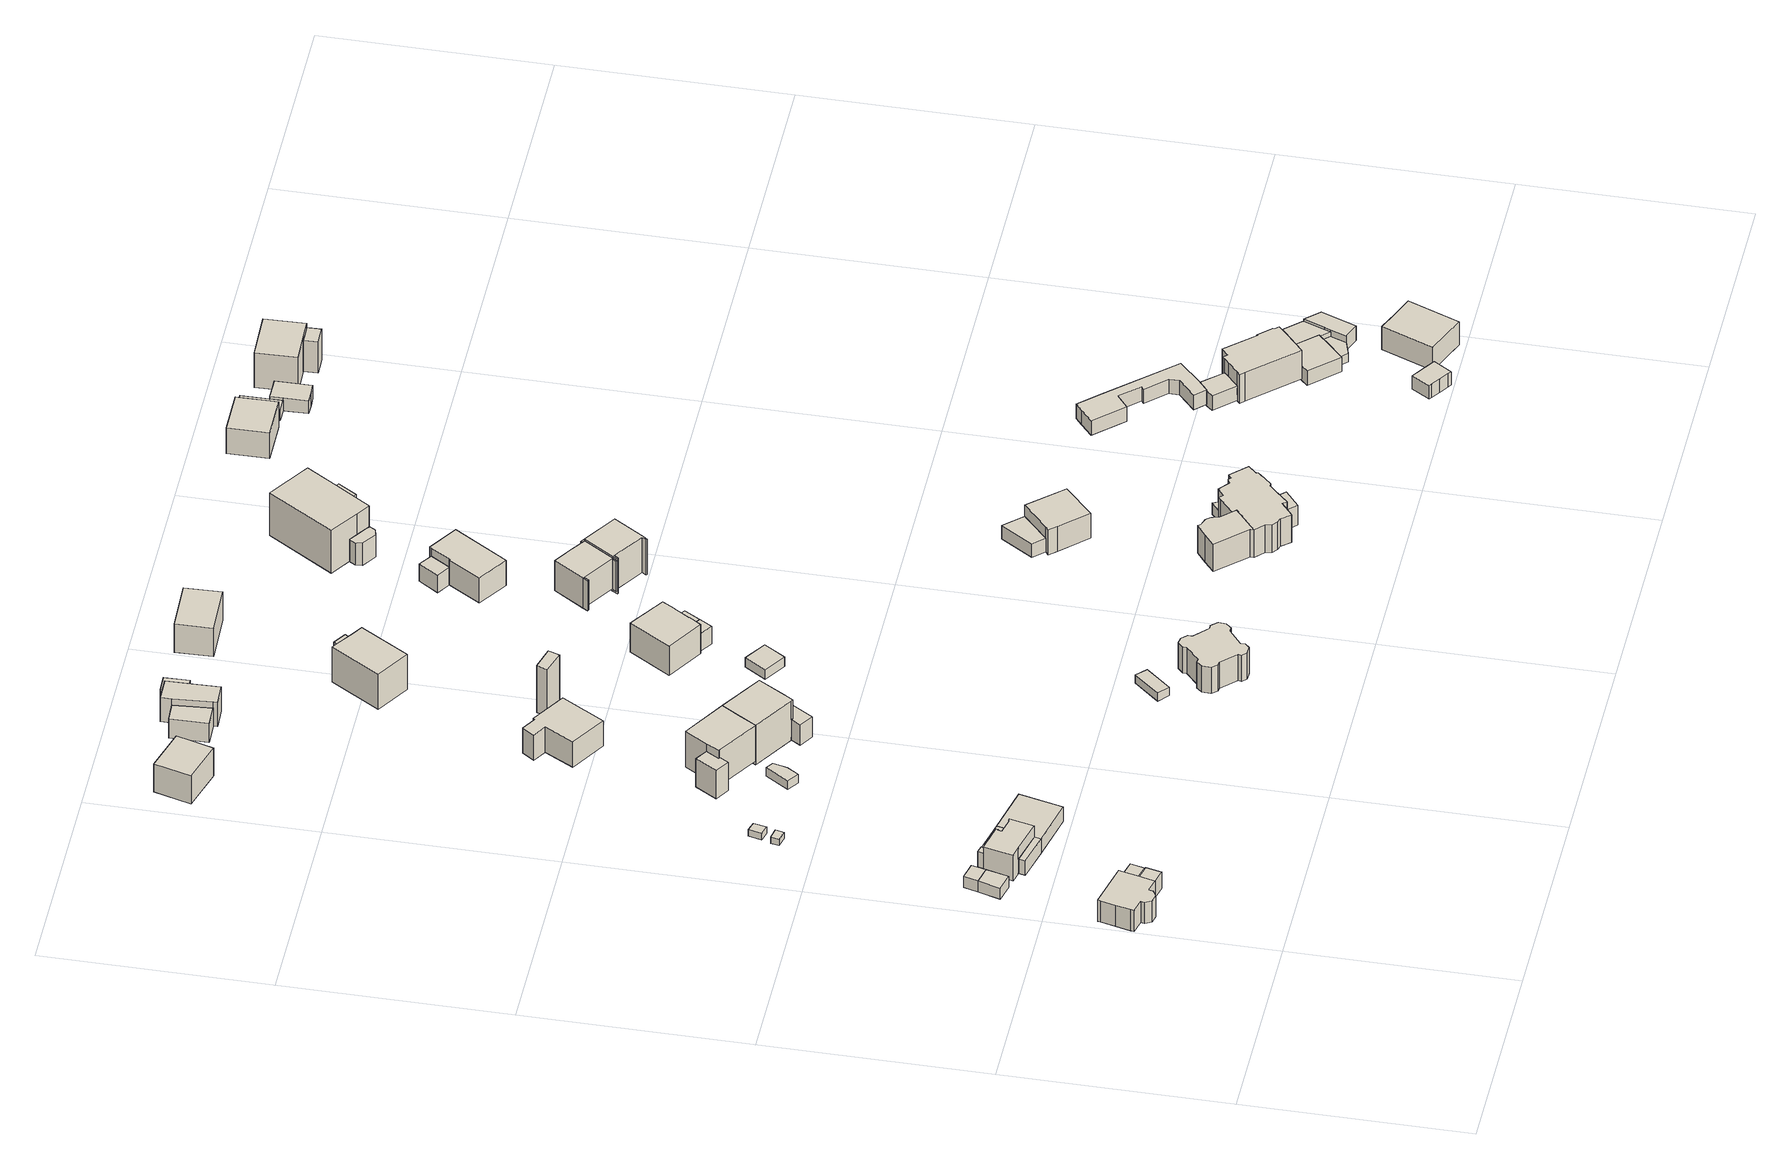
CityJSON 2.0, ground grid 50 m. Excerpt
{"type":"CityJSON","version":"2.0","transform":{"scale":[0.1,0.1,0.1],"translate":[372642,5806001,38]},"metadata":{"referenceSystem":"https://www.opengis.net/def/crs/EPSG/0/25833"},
"CityObjects":{
"building1":{"type":"Building","attributes":{"Gemeindeschluessel":"11000006","function":"31001_1010"},"address":[{"country":"Germany","locality":"Berlin","thoroughfareNumber":"39","thoroughfareName":"Teltower Straße"}],"children":["building1-1","building1-2"]},
"building1-1":{"type":"BuildingPart","attributes":{"BezugspunktDach":"2200","measuredHeight":8.78,"storeysAboveGround":1},"parents":["building1"],"geometry":[{"type":"MultiSurface","lod":"1","boundaries":[[[0,1,2,3,4,5,6,7,8,9,10,11,12,13,14,15]],[[16,17,18,19,20,21,22,23,24,25,26,27,28,29,30,31]],[[16,31,15,14]],[[17,16,14,13]],[[18,17,13,12]],[[19,18,12,11]],[[20,19,11,10]],[[21,20,10,9]],[[32,33,9,8]],[[23,22,8,7]],[[24,23,7,6]],[[25,24,6,5]],[[26,25,5,4]],[[27,26,4,3]],[[28,27,3,2]],[[29,28,2,1]],[[30,29,1,0]],[[31,30,0,15]],[[22,21,33,32]]]}]},
"building1-2":{"type":"BuildingPart","attributes":{"BezugspunktDach":"2200","measuredHeight":4.52,"storeysAboveGround":1},"parents":["building1"],"geometry":[{"type":"Solid","lod":"1","boundaries":[[[[34,35,33,32]],[[21,36,37,22]],[[36,21,33,35]],[[37,36,35,34]],[[22,37,34,32]],[[32,33,21,22]]]]}]},
"building2":{"type":"Building","attributes":{"Gemeindeschluessel":"11000006","BezugspunktDach":"2200","function":"51009_1610","measuredHeight":5.19,"storeysAboveGround":0},"address":[{"country":"Germany","locality":"Berlin"}],"geometry":[{"type":"Solid","lod":"1","boundaries":[[[[38,39,40,41,42]],[[43,44,45,46,47]],[[43,47,42,41]],[[44,43,41,40]],[[45,44,40,39]],[[46,45,39,38]],[[47,46,38,42]]]]}]},
"building3":{"type":"Building","attributes":{"Gemeindeschluessel":"11000006","BezugspunktDach":"2200","function":"51009_1610","measuredHeight":2.96,"storeysAboveGround":0},"address":[{"country":"Germany","locality":"Berlin"}],"geometry":[{"type":"Solid","lod":"1","boundaries":[[[[48,49,50,51]],[[52,53,54,55]],[[52,55,51,50]],[[53,52,50,49]],[[54,53,49,48]],[[55,54,48,51]]]]}]},
"building4":{"type":"Building","attributes":{"Gemeindeschluessel":"11000006","BezugspunktDach":"2200","function":"31001_2460","measuredHeight":2.93,"storeysAboveGround":1},"address":[{"country":"Germany","locality":"Berlin","thoroughfareNumber":"35 (1)","thoroughfareName":"Teltower Straße"}],"geometry":[{"type":"Solid","lod":"1","boundaries":[[[[49,56,57,50]],[[58,59,53,52]],[[58,52,50,57]],[[59,58,57,56]],[[53,59,56,49]],[[52,53,49,50]]]]}]},
"building5":{"type":"Building","attributes":{"Gemeindeschluessel":"11000006","BezugspunktDach":"2200","function":"51009_1610","measuredHeight":3.97,"storeysAboveGround":0},"address":[{"country":"Germany","locality":"Berlin"}],"geometry":[{"type":"Solid","lod":"1","boundaries":[[[[60,61,62,63]],[[64,65,66,67]],[[64,67,63,62]],[[65,64,62,61]],[[66,65,61,60]],[[67,66,60,63]]]]}]},
"building6":{"type":"Building","attributes":{"Gemeindeschluessel":"11000006","function":"31001_1010"},"address":[{"country":"Germany","locality":"Berlin","thoroughfareNumber":"35, 37","thoroughfareName":"Teltower Straße"}],"children":["building6-1","building6-2","building6-3","building6-4"]},
"building6-1":{"type":"BuildingPart","attributes":{"BezugspunktDach":"2200","measuredHeight":6.76,"storeysAboveGround":2},"parents":["building6"],"geometry":[{"type":"MultiSurface","lod":"1","boundaries":[[[68,69,70,71,72,73,74,75,76,77,78,79,80]],[[81,82,83,84,85,86,87,88,89,90,91,92,93]],[[81,93,80,79]],[[82,81,79,78]],[[83,82,78,77]],[[94,95,96,77,76]],[[84,83,97,66,98]],[[85,84,95,76,75],[98,99,100,95]],[[101,100,102,75,74]],[[86,85,99,103]],[[104,101,74,73]],[[87,86,105,103,106]],[[88,87,104,73,72],[106,107,108,104]],[[109,110,108,72,71]],[[89,88,111,107,109]],[[112,110,71,70]],[[90,89,109,113]],[[114,112,70,69]],[[91,90,113,115]],[[116,114,115,117,92,91,69,68]],[[93,92,68,80]],[[98,66,97,96,95,94]],[[100,99,98,95]],[[103,99,102,100,101]],[[106,103,105,101,104]],[[108,107,106,104]],[[107,111,108,110,109]],[[113,109,110,112]],[[115,113,112,114]],[[117,115,114,116]]]}]},
"building6-2":{"type":"BuildingPart","attributes":{"BezugspunktDach":"2200","measuredHeight":3.78,"storeysAboveGround":2},"parents":["building6"],"geometry":[{"type":"Solid","lod":"1","boundaries":[[[[118,114,116,119]],[[117,115,120,121]],[[117,121,119,116]],[[121,120,118,119]],[[117,116,114,115]],[[120,115,114,118]]]]}]},
"building6-3":{"type":"BuildingPart","attributes":{"BezugspunktDach":"2200","measuredHeight":3.78,"storeysAboveGround":2},"parents":["building6"],"geometry":[{"type":"MultiSurface","lod":"1","boundaries":[[[95,100,101,104,108,110,112,122,123,96]],[[65,124,113,109,107,106,103,99,98,66]],[[65,66,96,123]],[[124,65,123,122]],[[124,122,112,113]],[[109,113,112,110]],[[109,110,108,107]],[[106,107,125,108,104]],[[103,106,104,101]],[[99,103,126,101,100]],[[98,99,100,95]],[[66,98,95,96]]]}]},
"building6-4":{"type":"BuildingPart","attributes":{"BezugspunktDach":"2200","measuredHeight":3.78,"storeysAboveGround":2},"parents":["building6"],"geometry":[{"type":"Solid","lod":"1","boundaries":[[[[127,128,122,112,114,118]],[[115,113,124,129,130,120]],[[129,124,122,128]],[[130,129,128,127]],[[120,130,127,118]],[[118,114,115,120]],[[113,115,114,112]],[[113,112,122,124]]]]}]},
"building7":{"type":"Building","attributes":{"Gemeindeschluessel":"11000006","BezugspunktDach":"2200","function":"31001_1000","measuredHeight":1.67,"storeysAboveGround":1},"address":[{"country":"Germany","locality":"Berlin","thoroughfareNumber":"15 (2)","thoroughfareName":"Teltower Straße"}],"geometry":[{"type":"Solid","lod":"1","boundaries":[[[[131,132,133,134]],[[135,136,137,138]],[[135,138,134,133]],[[136,135,133,132]],[[137,136,132,131]],[[138,137,131,134]]]]}]},
"building8":{"type":"Building","attributes":{"Gemeindeschluessel":"11000006","BezugspunktDach":"2200","function":"51009_1610","measuredHeight":1.69,"storeysAboveGround":0},"address":[{"country":"Germany","locality":"Berlin"}],"geometry":[{"type":"Solid","lod":"1","boundaries":[[[[139,140,141,142]],[[143,144,145,146]],[[143,146,142,141]],[[144,143,141,140]],[[145,144,140,139]],[[146,145,139,142]]]]}]},
"building9":{"type":"Building","attributes":{"Gemeindeschluessel":"11000006","BezugspunktDach":"2200","function":"31001_1000","measuredHeight":2.32,"storeysAboveGround":1},"address":[{"country":"Germany","locality":"Berlin","thoroughfareNumber":"15 (1)","thoroughfareName":"Teltower Straße"}],"geometry":[{"type":"Solid","lod":"1","boundaries":[[[[147,148,149,150,151]],[[152,153,154,155,156]],[[152,156,151,150]],[[153,152,150,149]],[[154,153,149,148]],[[155,154,148,147]],[[156,155,147,151]]]]}]},
"building10":{"type":"Building","attributes":{"Gemeindeschluessel":"11000006","function":"31001_1010"},"address":[{"country":"Germany","locality":"Berlin","thoroughfareNumber":"15","thoroughfareName":"Teltower Straße"}],"children":["building10-1","building10-2"]},
"building10-1":{"type":"BuildingPart","attributes":{"BezugspunktDach":"2200","measuredHeight":11.55,"storeysAboveGround":2},"parents":["building10"],"geometry":[{"type":"MultiSurface","lod":"1","boundaries":[[[157,158,159,160,161,162,163]],[[164,165,166,167,168,169,170]],[[164,171,172,163,162]],[[165,164,162,161]],[[166,165,161,160]],[[167,166,160,159]],[[168,167,159,158]],[[169,168,158,157]],[[173,172,174,157,163]],[[170,172,171,164]],[[170,169,174,172,173]]]}]},
"building10-2":{"type":"BuildingPart","attributes":{"BezugspunktDach":"2200","measuredHeight":7.51,"storeysAboveGround":2},"parents":["building10"],"geometry":[{"type":"Solid","lod":"1","boundaries":[[[[175,174,172,171,176,177]],[[178,164,170,169,179,180]],[[178,180,177,176]],[[164,178,176,171]],[[179,169,174,175]],[[180,179,175,177]],[[164,171,172,170]],[[169,170,172,174]]]]}]},
"building11":{"type":"Building","attributes":{"Gemeindeschluessel":"11000006","BezugspunktDach":"2200","function":"31001_1010","measuredHeight":8.46,"storeysAboveGround":2},"address":[{"country":"Germany","locality":"Berlin","thoroughfareNumber":"139","thoroughfareName":"Stahnsdorfer Straße"}],"geometry":[{"type":"Solid","lod":"1","boundaries":[[[[181,182,183,184]],[[185,186,187,188]],[[185,188,184,183]],[[186,185,183,182]],[[187,186,182,181]],[[188,187,181,184]]]]}]},
"building12":{"type":"Building","attributes":{"Gemeindeschluessel":"11000006","function":"31001_1010"},"address":[{"country":"Germany","locality":"Berlin","thoroughfareNumber":"13","thoroughfareName":"Teltower Straße"}],"children":["building12-1","building12-2"]},
"building12-1":{"type":"BuildingPart","attributes":{"BezugspunktDach":"2200","measuredHeight":12.81,"storeysAboveGround":2},"parents":["building12"],"geometry":[{"type":"MultiSurface","lod":"1","boundaries":[[[189,190,191,192,160,158]],[[193,194,195,196,197,198]],[[193,198,158,160]],[[194,193,160,192]],[[195,194,192,191]],[[196,195,199,191,190],[200,201,202,199]],[[203,202,201,204,205,197,196,190,189]],[[198,197,189,158]],[[202,201,200,199]],[[205,204,201,202,203]]]}]},
"building12-2":{"type":"BuildingPart","attributes":{"BezugspunktDach":"2200","measuredHeight":5.38,"storeysAboveGround":2},"parents":["building12"],"geometry":[{"type":"MultiSurface","lod":"1","boundaries":[[[206,207,199,202,203,208]],[[204,201,200,209,210,211]],[[204,211,208,203]],[[209,200,199,207]],[[210,209,207,206]],[[211,210,206,208]],[[201,204,203,202]],[[201,212,202,199,200]]]}]},
"building13":{"type":"Building","attributes":{"Gemeindeschluessel":"11000006","BezugspunktDach":"2200","function":"31001_1010","measuredHeight":6.72,"storeysAboveGround":1},"address":[{"country":"Germany","locality":"Berlin","thoroughfareNumber":"8","thoroughfareName":"Teltower Straße"}],"geometry":[{"type":"Solid","lod":"1","boundaries":[[[[213,214,215,216,217,218,219,220]],[[221,222,223,224,225,226,227,228]],[[221,228,220,219]],[[222,221,219,218]],[[223,222,218,217]],[[224,223,217,216]],[[225,224,216,215]],[[226,225,215,214]],[[227,226,214,213]],[[228,227,213,220]]]]}]},
"building14":{"type":"Building","attributes":{"Gemeindeschluessel":"11000006","BezugspunktDach":"2200","function":"31001_2463","measuredHeight":2.12,"storeysAboveGround":1},"address":[{"country":"Germany","locality":"Berlin","thoroughfareNumber":"15 (1)","thoroughfareName":"Bernhard-Beyer-Straße"}],"geometry":[{"type":"Solid","lod":"1","boundaries":[[[[229,230,231,232]],[[233,234,235,236]],[[233,236,232,231]],[[234,233,231,230]],[[235,234,230,229]],[[236,235,229,232]]]]}]},
"building15":{"type":"Building","attributes":{"Gemeindeschluessel":"11000006","BezugspunktDach":"2200","function":"31001_1010","measuredHeight":6.85,"storeysAboveGround":1},"address":[{"country":"Germany","locality":"Berlin","thoroughfareNumber":"15","thoroughfareName":"Bernhard-Beyer-Straße"}],"geometry":[{"type":"Solid","lod":"1","boundaries":[[[[237,238,239,240,241,242,243,244,245,246,247,248,249,250,251,252,253,254,255,256,257,258,259,260]],[[261,262,263,264,265,266,267,268,269,270,271,272,273,274,275,276,277,278,279,280,281,282,283,284]],[[261,284,260,259]],[[262,261,259,258]],[[263,262,258,257]],[[264,263,257,256]],[[265,264,256,255]],[[266,265,255,254]],[[267,266,254,253]],[[268,267,253,252]],[[269,268,252,251]],[[270,269,251,250]],[[271,270,250,249]],[[272,271,249,248]],[[273,272,248,247]],[[274,273,247,246]],[[275,274,246,245]],[[276,275,245,244]],[[277,276,244,243]],[[278,277,243,242]],[[279,278,242,241]],[[280,279,241,240]],[[281,280,240,239]],[[282,281,239,238]],[[283,282,238,237]],[[284,283,237,260]]]]}]},
"building16":{"type":"Building","attributes":{"Gemeindeschluessel":"11000006","BezugspunktDach":"2200","function":"31001_2463","measuredHeight":12.44,"storeysAboveGround":1},"address":[{"country":"Germany","locality":"Berlin","thoroughfareNumber":"8 (1)","thoroughfareName":"Teltower Straße"}],"geometry":[{"type":"Solid","lod":"1","boundaries":[[[[285,286,287,288]],[[289,290,291,292]],[[289,292,288,287]],[[290,289,287,286]],[[291,290,286,285]],[[292,291,285,288]]]]}]},
"building17":{"type":"Building","attributes":{"Gemeindeschluessel":"11000006","function":"31001_1010"},"address":[{"country":"Germany","locality":"Berlin","thoroughfareNumber":"143","thoroughfareName":"Stahnsdorfer Straße"}],"children":["building17-1","building17-2"]},
"building17-1":{"type":"BuildingPart","attributes":{"BezugspunktDach":"2200","measuredHeight":6.95,"storeysAboveGround":2},"parents":["building17"],"geometry":[{"type":"MultiSurface","lod":"1","boundaries":[[[293,294,295,296,297,298,299]],[[300,301,302,303,304,305,306]],[[300,306,299,298]],[[301,300,298,297]],[[302,301,297,296]],[[303,302,296,295]],[[304,303,295,294]],[[305,307,308,309,294,293]],[[306,305,293,299]],[[304,309,308,307,305]]]}]},
"building17-2":{"type":"BuildingPart","attributes":{"BezugspunktDach":"2200","measuredHeight":5.85,"storeysAboveGround":2},"parents":["building17"],"geometry":[{"type":"MultiSurface","lod":"1","boundaries":[[[310,308,307,311]],[[312,313,314,315]],[[312,315,311,307]],[[313,312,316,305,304,308]],[[314,313,308,310]],[[315,314,310,311]],[[307,308,304,305,316]]]}]},
"building18":{"type":"Building","attributes":{"Gemeindeschluessel":"11000006","BezugspunktDach":"2200","function":"31001_2463","measuredHeight":2.5,"storeysAboveGround":1},"address":[{"country":"Germany","locality":"Berlin","thoroughfareNumber":"13 (1)","thoroughfareName":"Teltower Straße"}],"geometry":[{"type":"Solid","lod":"1","boundaries":[[[[317,318,319,320]],[[321,322,323,324]],[[321,324,320,319]],[[322,321,319,318]],[[323,322,318,317]],[[324,323,317,320]]]]}]},
"building19":{"type":"Building","attributes":{"Gemeindeschluessel":"11000006","BezugspunktDach":"2200","function":"31001_2463","measuredHeight":4.26,"storeysAboveGround":1},"address":[{"country":"Germany","locality":"Berlin","thoroughfareNumber":"143 (1)","thoroughfareName":"Stahnsdorfer Straße"}],"geometry":[{"type":"Solid","lod":"1","boundaries":[[[[325,326,327,328,329]],[[330,331,301,300,332]],[[330,332,329,328]],[[331,330,328,327]],[[301,331,327,326]],[[300,301,326,325]],[[332,300,325,329]]]]}]},
"building20":{"type":"Building","attributes":{"Gemeindeschluessel":"11000006","function":"31001_1010"},"address":[{"country":"Germany","locality":"Berlin","thoroughfareNumber":"4","thoroughfareName":"Teltower Straße"}],"children":["building20-1","building20-2"]},
"building20-1":{"type":"BuildingPart","attributes":{"BezugspunktDach":"2200","measuredHeight":10.91,"storeysAboveGround":2},"parents":["building20"],"geometry":[{"type":"MultiSurface","lod":"1","boundaries":[[[333,334,335,336,337,338]],[[339,340,341,342,343,344]],[[339,344,338,337]],[[340,339,337,336]],[[345,346,336,335]],[[341,340,347,348]],[[342,341,335,334]],[[343,342,334,333]],[[344,343,333,338]],[[348,347,346,345]]]}]},
"building20-2":{"type":"BuildingPart","attributes":{"BezugspunktDach":"2200","measuredHeight":7.56,"storeysAboveGround":2},"parents":["building20"],"geometry":[{"type":"Solid","lod":"1","boundaries":[[[[345,349,350,346]],[[351,352,348,347]],[[351,347,346,350]],[[352,351,350,349]],[[348,352,349,345]],[[347,348,345,346]]]]}]},
"building21":{"type":"Building","attributes":{"Gemeindeschluessel":"11000006","function":"31001_1010"},"address":[{"country":"Germany","locality":"Berlin","thoroughfareNumber":"11","thoroughfareName":"Teltower Straße"}],"children":["building21-1","building21-2"]},
"building21-1":{"type":"BuildingPart","attributes":{"BezugspunktDach":"2200","measuredHeight":10.4,"storeysAboveGround":1},"parents":["building21"],"geometry":[{"type":"MultiSurface","lod":"1","boundaries":[[[353,354,355,356,357,358,359,360]],[[361,362,363,364,365,366,367,368]],[[361,368,360,359]],[[362,361,359,358]],[[363,362,358,357]],[[364,363,357,356]],[[369,370,364,356,355]],[[371,372,369,355,354]],[[367,366,354,353]],[[368,367,353,360]],[[365,364,370,369]],[[366,365,369,372,371]]]}]},
"building21-2":{"type":"BuildingPart","attributes":{"BezugspunktDach":"2200","measuredHeight":5.22,"storeysAboveGround":1},"parents":["building21"],"geometry":[{"type":"Solid","lod":"1","boundaries":[[[[372,373,374,375,370,369]],[[364,363,376,377,366,365]],[[363,364,370,375]],[[376,363,375,374]],[[377,376,374,373]],[[366,377,373,372]],[[369,370,364,365]],[[366,372,369,365]]]]}]},
"building22":{"type":"Building","attributes":{"Gemeindeschluessel":"11000006","BezugspunktDach":"2200","function":"31001_1000","measuredHeight":5.54,"storeysAboveGround":0},"address":[{"country":"Germany","locality":"Berlin","thoroughfareNumber":"11 (1)","thoroughfareName":"Teltower Straße"}],"geometry":[{"type":"Solid","lod":"1","boundaries":[[[[378,379,380,381]],[[382,383,384,385]],[[382,385,381,380]],[[383,382,380,379]],[[384,383,379,378]],[[385,384,378,381]]]]}]},
"building23":{"type":"Building","attributes":{"Gemeindeschluessel":"11000006","BezugspunktDach":"2200","function":"31001_1010","measuredHeight":9.28,"storeysAboveGround":2},"address":[{"country":"Germany","locality":"Berlin","thoroughfareNumber":"2","thoroughfareName":"Teltower Straße"}],"geometry":[{"type":"Solid","lod":"1","boundaries":[[[[386,387,388,389]],[[390,391,392,393]],[[390,393,389,388]],[[391,390,388,387]],[[392,391,387,386]],[[393,392,386,389]]]]}]},
"building24":{"type":"Building","attributes":{"Gemeindeschluessel":"11000006","BezugspunktDach":"2200","function":"31001_1010","measuredHeight":9.18,"storeysAboveGround":2},"address":[{"country":"Germany","locality":"Berlin","thoroughfareNumber":"7","thoroughfareName":"Teltower Straße"}],"geometry":[{"type":"Solid","lod":"1","boundaries":[[[[394,395,396,397,398,399,400,401,402,403,404]],[[405,406,407,408,409,410,411,412,413,414,415]],[[405,415,404,403]],[[406,405,403,402]],[[407,406,402,401]],[[408,407,401,400]],[[409,408,400,399]],[[410,409,399,398]],[[411,410,398,397]],[[412,411,397,396]],[[413,412,396,395]],[[414,413,395,394]],[[415,414,394,404]]]]}]},
"building25":{"type":"Building","attributes":{"Gemeindeschluessel":"11000006","BezugspunktDach":"2200","function":"31001_1010","measuredHeight":10.07,"storeysAboveGround":2},"address":[{"country":"Germany","locality":"Berlin","thoroughfareNumber":"9","thoroughfareName":"Teltower Straße"}],"geometry":[{"type":"Solid","lod":"1","boundaries":[[[[416,417,418,419,420,421,422,423,424,425]],[[426,427,428,429,430,431,432,433,434,435]],[[426,435,425,424]],[[427,426,424,423]],[[428,427,423,422]],[[429,428,422,421]],[[430,429,421,420]],[[431,430,420,419]],[[432,431,419,418]],[[433,432,418,417]],[[434,433,417,416]],[[435,434,416,425]]]]}]},
"building26":{"type":"Building","attributes":{"Gemeindeschluessel":"11000006","function":"31001_1010"},"address":[{"country":"Germany","locality":"Berlin","thoroughfareNumber":"2","thoroughfareName":"Bernhard-Beyer-Straße"}],"children":["building26-1","building26-2","building26-3"]},
"building26-1":{"type":"BuildingPart","attributes":{"BezugspunktDach":"2200","measuredHeight":10.86,"storeysAboveGround":2},"parents":["building26"],"geometry":[{"type":"MultiSurface","lod":"1","boundaries":[[[436,437,438,439,440,441,442,443,444,445,446,447,448,449,450,451,452,453,454,455,456,457,458,459,460,461,462]],[[463,464,465,466,467,468,469,470,471,472,473,474,475,476,477,478,479,480,481,482,483,484,485,486,487,488,489]],[[490,462,461]],[[464,460,461,463,461,460]],[[465,464,460,459]],[[466,465,459,458]],[[467,466,458,457]],[[468,467,457,456]],[[469,468,456,455]],[[470,469,455,454]],[[471,470,454,453]],[[472,471,453,452]],[[473,472,452,451]],[[474,473,451,450]],[[475,474,450,449]],[[476,475,449,448]],[[477,476,448,447]],[[478,477,447,446]],[[479,478,446,445]],[[480,479,445,444]],[[481,480,444,443]],[[482,491,492,443,442]],[[483,482,442,441]],[[484,483,441,440]],[[485,484,440,439]],[[486,485,439,438]],[[487,486,438,437]],[[488,487,437,436]],[[489,488,436,462]],[[463,493,490,461]],[[493,489,462,490]],[[481,492,491,482]]]}]},
"building26-2":{"type":"BuildingPart","attributes":{"BezugspunktDach":"2200","measuredHeight":5.25,"storeysAboveGround":2},"parents":["building26"],"geometry":[{"type":"MultiSurface","lod":"1","boundaries":[[[494,495,492,491]],[[481,496,497,482]],[[496,481,492,495]],[[497,496,495,494]],[[482,497,494,491]],[[481,482,491,492,498]]]}]},
"building26-3":{"type":"BuildingPart","attributes":{"BezugspunktDach":"2200","measuredHeight":8.78,"storeysAboveGround":2},"parents":["building26"],"geometry":[{"type":"Solid","lod":"1","boundaries":[[[[499,462,490,461,460,500,501,502,503,504,505,506]],[[507,508,509,510,511,512,464,463,493,489,513,514]],[[507,514,506,505]],[[508,507,505,504]],[[509,508,504,503]],[[510,509,503,502]],[[511,510,502,501]],[[512,511,501,500]],[[464,512,500,460]],[[513,489,462,499]],[[514,513,499,506]],[[464,460,461,463]],[[493,463,461,490]],[[489,493,490,462]]]]}]},
"building27":{"type":"Building","attributes":{"Gemeindeschluessel":"11000006","BezugspunktDach":"2200","function":"31001_2463","measuredHeight":3.55,"storeysAboveGround":1},"address":[{"country":"Germany","locality":"Berlin","thoroughfareNumber":"1A (1)","thoroughfareName":"Bernhard-Beyer-Straße"}],"geometry":[{"type":"Solid","lod":"1","boundaries":[[[[515,516,517,518]],[[519,520,521,522]],[[519,522,518,517]],[[520,519,517,516]],[[521,520,516,515]],[[522,521,515,518]]]]}]},
"building28":{"type":"Building","attributes":{"Gemeindeschluessel":"11000006","function":"31001_1010"},"address":[{"country":"Germany","locality":"Berlin","thoroughfareNumber":"5","thoroughfareName":"Teltower Straße"}],"children":["building28-1","building28-2"]},
"building28-1":{"type":"BuildingPart","attributes":{"BezugspunktDach":"2200","measuredHeight":8.98,"storeysAboveGround":1},"parents":["building28"],"geometry":[{"type":"MultiSurface","lod":"1","boundaries":[[[523,524,525,526,527,528,529]],[[530,531,532,533,534,535,536]],[[530,536,529,528]],[[537,538,528,527]],[[539,537,531,527,526]],[[533,532,526,525]],[[534,533,525,524]],[[535,534,524,523]],[[536,535,523,529]],[[540,531,530,538,537]],[[541,532,531,537,539]]]}]},
"building28-2":{"type":"BuildingPart","attributes":{"BezugspunktDach":"2200","measuredHeight":4.56,"storeysAboveGround":1},"parents":["building28"],"geometry":[{"type":"Solid","lod":"1","boundaries":[[[[538,537,539,542,543]],[[544,532,531,530,545]],[[544,545,543,542]],[[532,544,542,539]],[[545,530,538,543]],[[539,537,531,532]],[[530,531,537,538]]]]}]},
"building29":{"type":"Building","attributes":{"Gemeindeschluessel":"11000006","BezugspunktDach":"2200","function":"31001_1010","measuredHeight":6.56,"storeysAboveGround":2},"address":[{"country":"Germany","locality":"Berlin","thoroughfareNumber":"1A","thoroughfareName":"Bernhard-Beyer-Straße"}],"geometry":[{"type":"Solid","lod":"1","boundaries":[[[[546,547,548,549,550,551]],[[521,520,552,553,554,555]],[[521,555,551,550]],[[520,521,550,549]],[[552,520,549,548]],[[553,552,548,547]],[[554,553,547,546]],[[555,554,546,551]]]]}]},
"building30":{"type":"Building","attributes":{"Gemeindeschluessel":"11000006","BezugspunktDach":"2200","function":"51009_1610","measuredHeight":3.7,"storeysAboveGround":0},"address":[{"country":"Germany","locality":"Berlin"}],"geometry":[{"type":"Solid","lod":"1","boundaries":[[[[556,557,558,559,560,561,562]],[[563,564,565,566,567,568,569]],[[563,569,562,561]],[[564,563,561,560]],[[565,564,560,559]],[[566,565,559,558]],[[567,566,558,557]],[[568,567,557,556]],[[569,568,556,562]]]]}]},
"building31":{"type":"Building","attributes":{"Gemeindeschluessel":"11000006","BezugspunktDach":"2200","function":"51009_1610","measuredHeight":3,"storeysAboveGround":0},"address":[{"country":"Germany","locality":"Berlin"}],"geometry":[{"type":"Solid","lod":"1","boundaries":[[[[570,571,572,573]],[[574,575,576,577]],[[574,577,573,572]],[[575,574,572,571]],[[576,575,571,570]],[[577,576,570,573]]]]}]},
"building32":{"type":"Building","attributes":{"Gemeindeschluessel":"11000006","function":"31001_1010"},"address":[{"country":"Germany","locality":"Berlin","thoroughfareNumber":"1","thoroughfareName":"Teltower Straße"}],"children":["building32-1","building32-2","building32-3"]},
"building32-1":{"type":"BuildingPart","attributes":{"BezugspunktDach":"2200","measuredHeight":13.59,"storeysAboveGround":2},"parents":["building32"],"geometry":[{"type":"MultiSurface","lod":"1","boundaries":[[[578,579,580,581,582,583,584]],[[585,586,587,588,589,590,591]],[[585,591,584,583]],[[586,585,583,582]],[[587,586,582,581]],[[588,587,581,580],[592,593,594,595,596,587]],[[589,588,580,579]],[[597,598,579,578]],[[591,599,600,597,578,584]],[[594,593,592,595]],[[592,587,596,595]],[[590,589,601,598,597]],[[590,597,600,599]]]}]},
"building32-2":{"type":"BuildingPart","attributes":{"BezugspunktDach":"2200","measuredHeight":9.12,"storeysAboveGround":2},"parents":["building32"],"geometry":[{"type":"Solid","lod":"1","boundaries":[[[[602,603,596,595,594]],[[592,587,604,605,593]],[[604,587,596,603]],[[605,604,603,602]],[[593,605,602,594]],[[592,593,594,595]],[[592,595,596,587]]]]}]},
"building32-3":{"type":"BuildingPart","attributes":{"BezugspunktDach":"2200","measuredHeight":5.93,"storeysAboveGround":2},"parents":["building32"],"geometry":[{"type":"Solid","lod":"1","boundaries":[[[[606,607,608,598,600,609]],[[599,589,610,611,612,613]],[[599,613,609,600]],[[610,589,598,608]],[[611,610,608,607]],[[612,611,607,606]],[[613,612,606,609]],[[589,599,600,598]]]]}]},
"building33":{"type":"Building","attributes":{"Gemeindeschluessel":"11000006","BezugspunktDach":"2200","function":"31001_1000","measuredHeight":3.83,"storeysAboveGround":1},"address":[{"country":"Germany","locality":"Berlin","thoroughfareNumber":"1 (3)","thoroughfareName":"Bernhard-Beyer-Straße"}],"geometry":[{"type":"Solid","lod":"1","boundaries":[[[[614,615,616,617,618,619,620,621,622,623,624,625,626,627]],[[628,629,630,631,632,633,634,635,636,637,638,639,640,641]],[[628,641,627,626]],[[629,628,626,625]],[[630,629,625,624]],[[631,630,624,623]],[[632,631,623,622]],[[633,632,622,621]],[[634,633,621,620]],[[635,634,620,619]],[[636,635,619,618]],[[637,636,618,617]],[[638,637,617,616]],[[639,638,616,615]],[[640,639,615,614]],[[641,640,614,627]]]]}]},
"building34":{"type":"Building","attributes":{"Gemeindeschluessel":"11000006","BezugspunktDach":"2200","function":"31001_1000","measuredHeight":4.61,"storeysAboveGround":1},"address":[{"country":"Germany","locality":"Berlin","thoroughfareNumber":"5 (2)","thoroughfareName":"Johannes-Niemeyer-Weg"}],"geometry":[{"type":"Solid","lod":"1","boundaries":[[[[642,643,644,645,646,647,648,649]],[[650,651,652,653,654,655,656,657]],[[650,657,649,648]],[[651,650,648,647]],[[652,651,647,646]],[[653,652,646,645]],[[654,653,645,644]],[[655,654,644,643]],[[656,655,643,642]],[[657,656,642,649]]]]}]},
"building35":{"type":"Building","attributes":{"Gemeindeschluessel":"11000006","BezugspunktDach":"2200","function":"31001_1010","measuredHeight":6.77,"storeysAboveGround":1},"address":[{"country":"Germany","locality":"Berlin","thoroughfareNumber":"149","thoroughfareName":"Stahnsdorfer Straße"}],"geometry":[{"type":"Solid","lod":"1","boundaries":[[[[658,659,660,661]],[[662,663,664,665]],[[662,665,661,660]],[[663,662,660,659]],[[664,663,659,658]],[[665,664,658,661]]]]}]},
"building36":{"type":"Building","attributes":{"Gemeindeschluessel":"11000006","function":"31001_1010"},"address":[{"country":"Germany","locality":"Berlin","thoroughfareNumber":"3","thoroughfareName":"Bernhard-Beyer-Straße"}],"children":["building36-1","building36-2","building36-3","building36-4","building36-5"]},
"building36-1":{"type":"BuildingPart","attributes":{"BezugspunktDach":"2200","measuredHeight":8.81,"storeysAboveGround":2},"parents":["building36"],"geometry":[{"type":"MultiSurface","lod":"1","boundaries":[[[666,667,668,669,670,671,672,673,674,675,676,677,678,679,680]],[[681,682,683,684,685,686,687,688,689,690,691,692,693,694,695]],[[681,695,680,679]],[[696,697,698,679,678]],[[699,682,681,700,701,702]],[[683,682,678,677],[703,704,696,699]],[[684,683,677,676]],[[685,684,676,675]],[[686,685,675,674]],[[687,686,674,673]],[[688,687,673,672]],[[689,688,672,671]],[[690,689,671,670]],[[691,690,670,669]],[[692,691,669,668]],[[705,706,707,706,708,668,667]],[[694,693,667,666]],[[695,694,666,680]],[[699,702,697,696]],[[702,701,700,698,697]],[[696,704,703,699]],[[693,707,706,705]],[[692,708,706,707]]]}]},
"building36-2":{"type":"BuildingPart","attributes":{"BezugspunktDach":"2200","measuredHeight":5.45,"storeysAboveGround":2},"parents":["building36"],"geometry":[{"type":"MultiSurface","lod":"1","boundaries":[[[709,710,711,712,708,706,705,713]],[[714,715,716,717,718,719,720,721]],[[714,721,713,705]],[[715,714,693,707]],[[716,715,706,707,692]],[[717,716,708,712]],[[722,723,717,712,711]],[[719,718,711,710],[722,718,719,724]],[[720,719,710,709]],[[721,720,709,713]],[[707,693,705,706]],[[692,707,706,708]],[[718,717,723,722]],[[719,718,722,724]]]}]},
"building36-3":{"type":"BuildingPart","attributes":{"BezugspunktDach":"2200","measuredHeight":4.56,"storeysAboveGround":2},"parents":["building36"],"geometry":[{"type":"MultiSurface","lod":"1","boundaries":[[[725,726,727,728,729,730,731]],[[732,733,734,735,736,737,738]],[[732,739,740,731,730]],[[733,732,730,729]],[[734,733,729,728]],[[735,734,728,727]],[[736,735,727,726]],[[737,736,726,725]],[[738,737,725,731]],[[738,740,739,732]]]}]},
"building36-4":{"type":"BuildingPart","attributes":{"BezugspunktDach":"2200","measuredHeight":4.32,"storeysAboveGround":2},"parents":["building36"],"geometry":[{"type":"MultiSurface","lod":"1","boundaries":[[[698,697,704,741,742,743,744]],[[745,746,747,703,702,701,748]],[[745,748,744,743]],[[746,745,743,742]],[[747,746,742,741]],[[703,747,741,704]],[[748,701,698,744]],[[702,699,696,697]],[[703,704,696,699]],[[701,702,697,698]]]}]},
"building36-5":{"type":"BuildingPart","attributes":{"BezugspunktDach":"2200","measuredHeight":2.25,"storeysAboveGround":2},"parents":["building36"],"geometry":[{"type":"MultiSurface","lod":"1","boundaries":[[[749,740,739,723,724]],[[717,732,738,750,719]],[[732,717,723,739]],[[750,738,740,749]],[[719,750,749,724]],[[717,718,722,723]],[[724,722,751,718,719]],[[732,752,739,740,738]]]}]},
"building37":{"type":"Building","attributes":{"Gemeindeschluessel":"11000006","BezugspunktDach":"2200","function":"31001_2463","measuredHeight":2.79,"storeysAboveGround":1},"address":[{"country":"Germany","locality":"Berlin","thoroughfareNumber":"149 (1)","thoroughfareName":"Stahnsdorfer Straße"}],"geometry":[{"type":"Solid","lod":"1","boundaries":[[[[753,754,755,756,757]],[[758,759,760,761,762]],[[758,762,757,756]],[[759,758,756,755]],[[760,759,755,754]],[[761,760,754,753]],[[762,761,753,757]]]]}]},
"building38":{"type":"Building","attributes":{"Gemeindeschluessel":"11000006","BezugspunktDach":"2200","function":"31001_1010","measuredHeight":7.99,"storeysAboveGround":1},"address":[{"country":"Germany","locality":"Berlin","thoroughfareNumber":"5","thoroughfareName":"Johannes-Niemeyer-Weg"}],"geometry":[{"type":"Solid","lod":"1","boundaries":[[[[763,764,765,766,767]],[[768,769,770,771,772]],[[768,772,767,766]],[[769,768,766,765]],[[770,769,765,764]],[[771,770,764,763]],[[772,771,763,767]]]]}]},
"building39":{"type":"Building","attributes":{"Gemeindeschluessel":"11000006","BezugspunktDach":"2200","function":"31001_1000","measuredHeight":3.69,"storeysAboveGround":1},"address":[{"country":"Germany","locality":"Berlin","thoroughfareNumber":"3 (4)","thoroughfareName":"Bernhard-Beyer-Straße"}],"geometry":[{"type":"Solid","lod":"1","boundaries":[[[[773,774,775,776]],[[777,778,779,692]],[[777,692,776,775]],[[778,777,775,774]],[[779,778,774,773]],[[692,779,773,776]]]]}]},
"building40":{"type":"Building","attributes":{"Gemeindeschluessel":"11000006","BezugspunktDach":"2200","function":"31001_2463","measuredHeight":3.85,"storeysAboveGround":1},"address":[{"country":"Germany","locality":"Berlin","thoroughfareNumber":"151 (1)","thoroughfareName":"Stahnsdorfer Straße"}],"geometry":[{"type":"Solid","lod":"1","boundaries":[[[[780,781,782,783,784,785,786]],[[787,788,789,790,791,792,793]],[[787,793,786,785]],[[788,787,785,784]],[[789,788,784,783]],[[790,789,783,782]],[[791,790,782,781]],[[792,791,781,780]],[[793,792,780,786]]]]}]},
"building41":{"type":"Building","attributes":{"Gemeindeschluessel":"11000006","function":"31001_1010"},"address":[{"country":"Germany","locality":"Berlin","thoroughfareNumber":"151","thoroughfareName":"Stahnsdorfer Straße"}],"children":["building41-1","building41-2"]},
"building41-1":{"type":"BuildingPart","attributes":{"BezugspunktDach":"2200","measuredHeight":10.31,"storeysAboveGround":2},"parents":["building41"],"geometry":[{"type":"Solid","lod":"1","boundaries":[[[[794,795,796,797,798,799]],[[800,801,802,803,804,805]],[[800,805,799,798]],[[801,800,798,797]],[[802,801,797,796]],[[803,806,807,802,796,795]],[[804,803,795,794]],[[805,804,794,799]],[[802,807,806,803]]]]}]},
"building41-2":{"type":"BuildingPart","attributes":{"BezugspunktDach":"2200","measuredHeight":8.21,"storeysAboveGround":2},"parents":["building41"],"geometry":[{"type":"Solid","lod":"1","boundaries":[[[[808,809,807,806]],[[802,810,811,803]],[[810,802,807,809]],[[811,810,809,808]],[[803,811,808,806]],[[802,803,806,807]]]]}]}
},
"vertices":[
[36,302,65],[34,294,65],[42,280,65],[59,276,65],[73,284,65],[75,293,65],[106,286,65],[107,291,65],[116,327,65],[123,359,65],[125,366,65],[23,390,65],[22,383,65],[14,350,65],[6,318,65],[5,310,65],[6,318,9],[14,350,9],[22,383,9],[23,390,9],[125,366,9],[123,359,9],[116,327,9],[107,291,9],[106,286,9],[75,293,9],[73,284,9],[59,276,9],[42,280,9],[34,294,9],[36,302,9],[5,310,9],[116,327,54],[123,359,54],
[155,317,54],[163,349,54],[163,349,9],[155,317,9],
[150,281,53],[158,316,53],[155,317,53],[116,327,53],[107,291,53],[116,327,10],[155,317,10],[158,316,10],[150,281,10],[107,291,10],
[93,588,40],[105,638,40],[66,647,40],[52,598,40],[66,647,11],[105,638,11],[93,588,11],[52,598,11],
[113,670,40],[75,679,40],[75,679,11],[113,670,11],
[156,642,52],[160,659,52],[144,663,52],[140,646,52],[144,663,12],[160,659,12],[156,642,12],[140,646,12],
[139,577,79],[215,559,79],[228,613,79],[223,614,79],[223,612,79],[185,621,79],[188,630,79],[190,629,79],[191,634,79],[156,642,79],[140,646,79],[130,648,79],[114,583,79],[130,648,11],[140,646,11],[156,642,11],[191,634,11],[190,629,11],[188,630,11],[185,621,11],[223,612,11],[223,614,11],[228,613,11],[215,559,11],[139,577,11],[114,583,11],[191,634,31],[191,634,50],[156,642,50],[156,642,30],[191,634,12],[190,629,12],[190,629,50],[188,630,50],[190,629,35],[188,630,12],[185,621,50],[188,630,22],[185,621,12],[223,612,12],[223,612,50],[223,614,12],[223,614,50],[223,612,33],[228,613,50],[228,613,12],[215,559,50],[215,559,12],[139,577,50],[139,577,12],
[211,544,50],[136,562,50],[211,544,12],[136,562,12],
[234,641,50],[160,659,50],[234,641,12],[223,612,47],[188,630,27],
[320,519,50],[343,616,50],[343,616,12],[320,519,12],
[150,1067,35],[154,1086,35],[130,1091,35],[126,1073,35],[130,1091,18],[154,1086,18],[150,1067,18],[126,1073,18],
[159,1105,36],[165,1134,36],[143,1140,36],[136,1111,36],[143,1140,19],[165,1134,19],[159,1105,19],[136,1111,19],
[329,1072,42],[346,1099,42],[354,1130,42],[338,1141,42],[304,1089,42],[338,1141,19],[354,1130,19],[346,1099,19],[329,1072,19],[304,1089,19],
[289,1228,115],[380,1171,115],[404,1211,115],[429,1250,115],[334,1308,115],[303,1258,115],[286,1230,115],[303,1258,20],[334,1308,20],[429,1250,20],[404,1211,20],[380,1171,20],[289,1228,20],[286,1230,20],[303,1258,95],[286,1230,95],[286,1230,79],[289,1228,95],
[277,1208,95],[276,1275,95],[246,1227,95],[276,1275,20],[277,1208,20],[246,1227,20],
[119,2249,97],[143,2331,97],[46,2359,97],[22,2277,97],[46,2359,23],[143,2331,23],[119,2249,23],[22,2277,23],
[471,1115,115],[475,1112,115],[491,1139,115],[523,1191,115],[429,1250,10],[523,1191,10],[491,1139,10],[475,1112,10],[471,1115,10],[380,1171,10],[491,1139,65],[491,1139,11],[475,1112,11],[475,1112,65],[471,1115,65],[471,1115,11],[471,1115,18],
[488,1074,65],[518,1122,65],[458,1093,65],[518,1122,11],[488,1074,11],[458,1093,11],[475,1112,38],
[369,1486,86],[426,1581,86],[350,1628,86],[347,1624,86],[316,1643,86],[297,1617,86],[327,1599,86],[291,1534,86],[327,1599,19],[297,1617,19],[316,1643,19],[347,1624,19],[350,1628,19],[426,1581,19],[369,1486,19],[291,1534,19],
[743,380,45],[790,435,45],[769,456,45],[721,400,45],[769,456,23],[790,435,23],[743,380,23],[721,400,23],
[780,285,90],[787,285,90],[820,252,90],[818,244,90],[829,234,90],[846,234,90],[856,244,90],[856,254,90],[891,283,90],[900,282,90],[912,294,90],[913,311,90],[900,325,90],[891,325,90],[860,354,90],[860,364,90],[848,377,90],[834,379,90],[822,367,90],[822,359,90],[788,329,90],[780,330,90],[769,318,90],[768,298,90],[769,318,21],[780,330,21],[788,329,21],[822,359,21],[822,367,21],[834,379,21],[848,377,21],[860,364,21],[860,354,21],[891,325,21],[900,325,21],[913,311,21],[912,294,21],[900,282,21],[891,283,21],[856,254,21],[856,244,21],[846,234,21],[829,234,21],[818,244,21],[820,252,21],[787,285,21],[780,285,21],[768,298,21],
[487,1600,147],[496,1625,147],[445,1639,147],[435,1615,147],[445,1639,22],[496,1625,22],[487,1600,22],[435,1615,22],
[264,2364,91],[271,2279,91],[271,2270,91],[321,2272,91],[319,2341,91],[318,2389,91],[264,2388,91],[318,2389,27],[319,2341,27],[321,2272,27],[271,2270,27],[271,2279,27],[264,2364,27],[264,2388,27],[264,2364,75],[271,2279,75],[271,2279,54],
[221,2278,75],[219,2362,75],[264,2364,24],[271,2279,24],[221,2278,24],[219,2362,24],[264,2364,38],
[685,1170,48],[716,1217,48],[668,1248,48],[637,1201,48],[668,1248,23],[716,1217,23],[685,1170,23],[637,1201,23],
[318,2389,69],[319,2341,69],[356,2343,69],[354,2399,69],[315,2398,69],[354,2399,27],[356,2343,27],[315,2398,27],
[468,1913,114],[535,2021,114],[511,2036,114],[484,2055,114],[463,2069,114],[394,1959,114],[463,2069,21],[484,2055,21],[511,2036,21],[535,2021,21],[468,1913,21],[394,1959,21],[511,2036,101],[484,2055,101],[484,2055,25],[511,2036,25],
[522,2053,101],[494,2071,101],[494,2071,25],[522,2053,25],
[702,1348,92],[721,1375,92],[720,1376,92],[743,1412,92],[743,1411,92],[759,1438,92],[680,1490,92],[621,1398,92],[680,1490,15],[759,1438,15],[743,1411,15],[743,1412,15],[720,1376,15],[721,1375,15],[702,1348,15],[621,1398,15],[720,1376,68],[743,1412,68],[721,1375,56],[721,1375,68],
[746,1358,68],[768,1394,68],[743,1411,68],[768,1394,15],[746,1358,15],
[728,1330,69],[746,1358,69],[721,1375,69],[702,1348,69],[721,1375,22],[746,1358,22],[728,1330,22],[702,1348,22],
[487,2320,104],[605,2324,104],[602,2406,104],[485,2402,104],[602,2406,29],[605,2324,29],[487,2320,29],[485,2402,29],
[781,1596,107],[787,1607,107],[856,1562,107],[850,1552,107],[852,1550,107],[858,1560,107],[902,1628,107],[870,1650,107],[829,1676,107],[785,1608,107],[778,1598,107],[785,1608,27],[829,1676,27],[870,1650,27],[902,1628,27],[858,1560,27],[852,1550,27],[850,1552,27],[856,1562,27],[787,1607,27],[781,1596,27],[778,1598,27],
[854,1549,113],[861,1559,113],[929,1514,113],[923,1504,113],[925,1502,113],[932,1512,113],[976,1580,113],[902,1628,113],[858,1560,113],[852,1550,113],[858,1560,19],[902,1628,19],[976,1580,19],[932,1512,19],[925,1502,19],[923,1504,19],[929,1514,19],[861,1559,19],[854,1549,19],[852,1550,19],
[1239,277,88],[1242,263,88],[1254,253,88],[1265,250,88],[1282,230,88],[1313,256,88],[1321,247,88],[1354,281,88],[1364,290,88],[1371,291,88],[1387,307,88],[1393,315,88],[1401,323,88],[1399,326,88],[1405,333,88],[1417,345,88],[1383,380,88],[1374,374,88],[1368,379,88],[1358,373,88],[1334,393,88],[1317,378,88],[1308,387,88],[1303,382,88],[1268,351,88],[1275,343,88],[1220,296,88],[1275,343,15],[1268,351,15],[1303,382,15],[1308,387,15],[1317,378,15],[1334,393,15],[1358,373,15],[1368,379,15],[1374,374,15],[1383,380,15],[1417,345,15],[1405,333,15],[1399,326,15],[1401,323,15],[1393,315,15],[1387,307,15],[1371,291,15],[1364,290,15],[1354,281,15],[1321,247,15],[1313,256,15],[1282,230,15],[1265,250,15],[1254,253,15],[1242,263,15],[1239,277,15],[1220,296,15],[1250,321,88],[1321,247,68],[1354,281,68],[1250,321,15],
[1338,228,68],[1375,259,68],[1375,259,15],[1338,228,15],[1354,281,58],
[1219,304,88],[1247,373,88],[1242,390,88],[1234,400,88],[1217,406,88],[1212,412,88],[1185,391,88],[1159,369,88],[1185,391,15],[1212,412,15],[1217,406,15],[1234,400,15],[1242,390,15],[1247,373,15],[1219,304,15],[1159,369,15],
[1139,714,65],[1200,770,65],[1163,810,65],[1117,739,65],[1163,810,29],[1200,770,29],[1139,714,29],[1117,739,29],
[826,1777,94],[903,1897,94],[838,1938,94],[835,1934,94],[807,1890,94],[806,1891,94],[761,1820,94],[806,1891,27],[807,1890,27],[835,1934,27],[838,1938,27],[903,1897,27],[826,1777,27],[761,1820,27],[807,1890,73],[806,1891,73],[835,1934,73],[807,1890,62],[835,1934,40],
[806,1954,73],[777,1910,73],[806,1954,27],[777,1910,27],
[1146,691,95],[1200,632,95],[1268,695,95],[1200,770,95],[1139,714,95],[1131,707,95],[1268,695,29],[1200,632,29],[1146,691,29],[1131,707,29],
[902,1628,62],[976,1580,62],[999,1616,62],[952,1646,62],[938,1624,62],[878,1662,62],[870,1650,62],[878,1662,25],[938,1624,25],[952,1646,25],[999,1616,25],[976,1580,25],[902,1628,25],[870,1650,25],
[1317,378,54],[1334,393,54],[1328,404,54],[1308,387,54],[1328,404,24],[1334,393,24],[1317,378,24],[1308,387,24],
[854,2092,145],[883,2073,145],[884,2073,145],[945,2167,145],[979,2220,145],[886,2281,145],[791,2134,145],[886,2281,32],[979,2220,32],[945,2167,32],[884,2073,32],[883,2073,32],[854,2092,32],[791,2134,32],[931,2146,32],[918,2125,32],[918,2125,123],[931,2146,123],[945,2167,123],[854,2092,91],[883,2073,91],[835,2105,32],[835,2105,91],[883,2073,76],
[940,2111,123],[967,2153,123],[967,2153,32],[940,2111,32],
[828,2076,91],[859,2055,91],[874,2059,91],[826,2091,91],[874,2059,32],[859,2055,32],[828,2076,32],[826,2091,32],
[1585,632,64],[1616,657,64],[1654,614,64],[1647,609,64],[1688,564,64],[1688,542,64],[1647,505,64],[1669,482,64],[1693,502,64],[1743,550,64],[1611,695,64],[1574,735,64],[1556,720,64],[1527,695,64],[1556,720,26],[1574,735,26],[1611,695,26],[1743,550,26],[1693,502,26],[1669,482,26],[1647,505,26],[1688,542,26],[1688,564,26],[1647,609,26],[1654,614,26],[1616,657,26],[1585,632,26],[1527,695,26],
[1799,38,44],[1818,25,44],[1838,12,44],[1845,7,44],[1871,47,44],[1844,65,44],[1817,83,44],[1792,42,44],[1817,83,9],[1844,65,9],[1871,47,9],[1845,7,9],[1838,12,9],[1818,25,9],[1799,38,9],[1792,42,9],
[1124,2327,103],[1225,2328,103],[1223,2418,103],[1122,2417,103],[1223,2418,35],[1225,2328,35],[1124,2327,35],[1122,2417,35],
[1700,408,97],[1792,308,97],[1841,352,97],[1857,367,97],[1848,377,97],[1849,379,97],[1823,407,97],[1822,405,97],[1765,468,97],[1749,453,97],[1740,462,97],[1734,457,97],[1724,447,97],[1698,424,97],[1691,417,97],[1698,424,21],[1724,447,21],[1734,457,21],[1740,462,21],[1749,453,21],[1765,468,21],[1822,405,21],[1823,407,21],[1849,379,21],[1848,377,21],[1857,367,21],[1841,352,21],[1792,308,21],[1700,408,21],[1691,417,21],[1724,447,61],[1716,440,61],[1698,424,61],[1724,447,22],[1698,424,55],[1698,424,22],[1716,440,22],[1734,457,22],[1734,457,61],[1792,308,55],[1809,323,55],[1809,323,21],[1841,352,55],
[1835,233,55],[1849,246,55],[1866,262,55],[1896,292,55],[1778,294,55],[1792,308,17],[1809,323,17],[1841,352,17],[1896,292,17],[1866,262,17],[1849,246,17],[1835,233,17],[1778,294,17],[1866,262,39],[1896,292,39],[1849,246,39],
[1938,223,56],[1953,262,56],[1968,301,56],[1939,332,56],[1921,285,56],[1916,271,56],[1903,237,56],[1916,271,17],[1921,285,17],[1939,332,17],[1968,301,17],[1953,262,17],[1938,223,17],[1903,237,17],[1916,271,39],[1903,237,39],
[1693,502,61],[1674,486,61],[1669,482,61],[1656,468,61],[1669,482,22],[1674,486,22],[1693,502,22],[1656,468,22],
[1868,226,39],[1868,226,17],[1866,262,31],[1916,271,24],
[1249,2329,62],[1279,2329,62],[1279,2357,62],[1278,2419,62],[1248,2418,62],[1278,2419,34],[1279,2357,34],[1279,2329,34],[1249,2329,34],[1248,2418,34],
[1972,15,72],[2018,130,72],[1972,148,72],[1927,167,72],[1881,52,72],[1927,167,11],[1972,148,11],[2018,130,11],[1972,15,11],[1881,52,11],
[1916,271,51],[1939,332,51],[1883,392,51],[1841,352,51],[1883,392,21],[1939,332,21],[1916,271,21],
[1279,2329,69],[1280,2276,69],[1305,2276,69],[1330,2277,69],[1329,2357,69],[1304,2357,69],[1279,2357,69],[1304,2357,35],[1329,2357,35],[1330,2277,35],[1305,2276,35],[1280,2276,35],[1279,2329,35],[1279,2357,35],
[1341,2310,129],[1408,2312,129],[1450,2313,129],[1452,2313,129],[1449,2404,129],[1338,2401,129],[1449,2404,37],[1452,2313,37],[1450,2313,37],[1408,2312,37],[1341,2310,37],[1338,2401,37],[1408,2312,119],[1450,2313,119],
[1409,2281,119],[1451,2282,119],[1451,2282,37],[1409,2281,37]
]}
